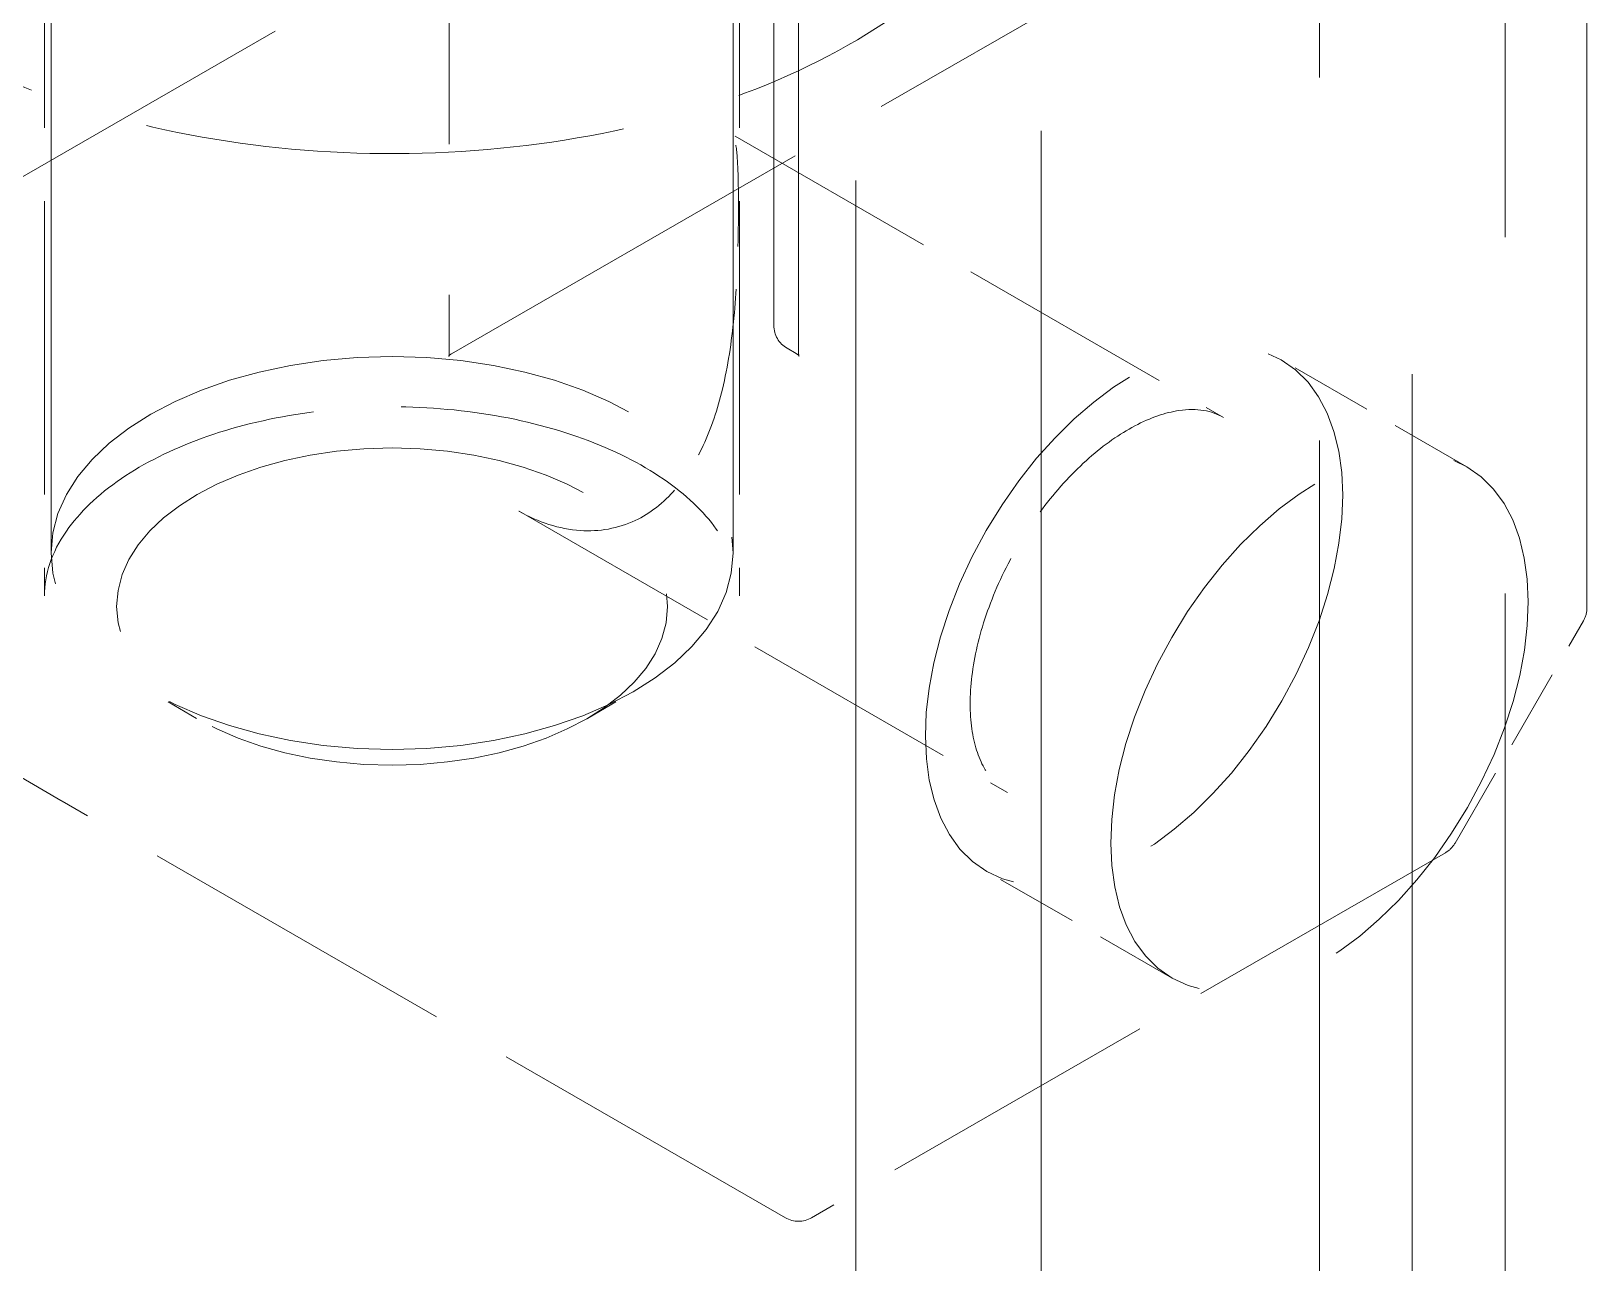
# Model space of a CAD drawing. Header units: millimetres. Extents: x 0 to 2378, y 0 to 1682.
# Drawn here: x 2105.636 to 2110.381, y 1454.481 to 1458.237 of the extents above; entities that cross this region are included whole.
import ezdxf

# ---------------------------------------------------------------- set-up
doc = ezdxf.new("R2010")
doc.units = ezdxf.units.MM
doc.header["$LTSCALE"] = 2
doc.linetypes.add('DASHED', pattern=[0.2067, 0.1654, -0.0413])
doc.layers.add('가려진 것(ISO)', color=2, linetype='DASHED', lineweight=18)

msp = doc.modelspace()

# ---------------------------------------------------------------- linework, layer by layer
at = {"layer": '가려진 것(ISO)', "ltscale": 13.269882}
msp.add_line((2109.8483, 1539.4777), (2109.8483, 1413.9012), dxfattribs=at)
at = {"layer": '가려진 것(ISO)', "ltscale": 13.16608}
msp.add_line((2110.1312, 1414.0666), (2110.1312, 1538.6608), dxfattribs=at)
at = {"layer": '가려진 것(ISO)', "ltscale": 12.83912}
msp.add_line((2108.7169, 1416.5325), (2108.7169, 1529.354), dxfattribs=at)
at = {"layer": '가려진 것(ISO)', "ltscale": 13.933224}
for p, q in [((2105.697, 1466.064), (2105.697, 1456.6459)), ((2107.777, 1466.064), (2107.777, 1456.6459))]:
    msp.add_line(p, q, dxfattribs=at)
at = {"layer": '가려진 것(ISO)', "ltscale": 12.982252}
msp.add_line((2110.3809, 1456.4787), (2110.3809, 1465.254), dxfattribs=at)
at = {"layer": '가려진 것(ISO)', "ltscale": 5.561614}
msp.add_line((2106.9116, 1462.032), (2106.9116, 1457.2575), dxfattribs=at)
at = {"layer": '가려진 것(ISO)', "ltscale": 5.180675}
for p, q in [((2107.9015, 1457.3396), (2107.9015, 1461.787)), ((2107.9767, 1457.2581), (2107.9767, 1461.7056))]:
    msp.add_line(p, q, dxfattribs=at)
at = {"layer": '가려진 것(ISO)', "ltscale": 13.41253}
msp.add_line((2109.5655, 1413.7384), (2109.5655, 1459.0692), dxfattribs=at)
at = {"layer": '가려진 것(ISO)', "ltscale": 2.704569}
for p, q in [((2105.677, 1458.8369), (2105.677, 1456.5151)), ((2107.797, 1458.8369), (2107.797, 1456.5151))]:
    msp.add_line(p, q, dxfattribs=at)
at = {"layer": '가려진 것(ISO)', "ltscale": 3.656918}
msp.add_line((2106.9184, 1457.2533), (2109.6337, 1458.8169), dxfattribs=at)
at = {"layer": '가려진 것(ISO)', "ltscale": 3.130138}
msp.add_line((2106.381, 1458.2374), (2104.0568, 1456.899), dxfattribs=at)
at = {"layer": '가려진 것(ISO)', "ltscale": 2.00603}
for p, q in [((2107.783, 1457.917), (2109.2726, 1457.0592)), ((2107.1243, 1456.7731), (2108.6139, 1455.9153))]:
    msp.add_line(p, q, dxfattribs=at)
at = {"layer": '가려진 것(ISO)', "ltscale": 13.668013}
msp.add_line((2108.1513, 1457.7817), (2108.1513, 1416.2068), dxfattribs=at)
at = {"layer": '가려진 것(ISO)', "ltscale": 0.037994}
msp.add_line((2107.9699, 1457.2539), (2107.9416, 1457.2702), dxfattribs=at)
at = {"layer": '가려진 것(ISO)', "ltscale": 0.761779}
for p, q in [((2110.0146, 1456.9089), (2109.4489, 1457.2346)), ((2109.1163, 1455.349), (2108.5507, 1455.6748))]:
    msp.add_line(p, q, dxfattribs=at)
at = {"layer": '가려진 것(ISO)', "ltscale": 0.744878}
msp.add_line((2109.979, 1455.7612), (2110.3701, 1456.4387), dxfattribs=at)
at = {"layer": '가려진 것(ISO)', "ltscale": 0.269271}
for p, q in [((2106.1408, 1456.1416), (2105.9988, 1456.224)), ((2107.3333, 1456.1416), (2107.4753, 1456.224))]:
    msp.add_line(p, q, dxfattribs=at)
at = {"layer": '가려진 것(ISO)', "ltscale": 0.744879}
msp.add_line((2105.7267, 1455.8914), (2105.334, 1456.1193), dxfattribs=at)
at = {"layer": '가려진 것(ISO)', "ltscale": 2.971227}
msp.add_line((2107.9368, 1454.6187), (2105.7306, 1455.8892), dxfattribs=at)
at = {"layer": '가려진 것(ISO)', "ltscale": 2.603359}
msp.add_line((2109.9497, 1455.7319), (2108.0166, 1454.6187), dxfattribs=at)
at = {"layer": '가려진 것(ISO)', "ltscale": 0.079769}
msp.add_arc((2107.9815, 1457.3396), 0.08, 180, 240.064, dxfattribs=at)
at = {"layer": '가려진 것(ISO)', "ltscale": 0.039792}
msp.add_arc((2110.3009, 1456.4787), 0.08, 330, 0, dxfattribs=at)
at = {"layer": '가려진 것(ISO)', "ltscale": 0.039877}
msp.add_arc((2109.9097, 1455.8012), 0.08, 299.936, 330, dxfattribs=at)
at = {"layer": '가려진 것(ISO)', "ltscale": 0.079514}
msp.add_arc((2107.9767, 1454.688), 0.08, 240.064, 299.936, dxfattribs=at)
at = {"layer": '가려진 것(ISO)', "ltscale": 5.385303}
for centre in [(2108.9998, 1456.4547), (2109.5655, 1456.129)]:
    msp.add_ellipse(centre, major_axis=(-0.4491, -0.7799), ratio=0.578093, dxfattribs=at)
at = {"layer": '가려진 것(ISO)', "ltscale": 6.223032}
msp.add_ellipse((2106.737, 1456.6459), major_axis=(-1.04, 0), ratio=0.575862, dxfattribs=at)
at = {"layer": '가려진 것(ISO)', "ltscale": 5.026251}
msp.add_ellipse((2106.737, 1456.4824), major_axis=(-0.84, 0), ratio=0.575862, dxfattribs=at)
at = {"layer": '가려진 것(ISO)', "ltscale": 4.435721}
msp.add_open_spline([(2108.737, 1459.0495), (2108.737, 1458.9264), (2108.7048, 1458.8037), (2108.58, 1458.5684), (2108.4848, 1458.4563), (2108.2387, 1458.2525), (2108.0854, 1458.1618), (2107.7382, 1458.0135), (2107.5443, 1457.9562), (2107.1364, 1457.8806), (2106.9226, 1457.8622), (2106.4963, 1457.8657), (2106.2838, 1457.8875), (2105.8805, 1457.9694), (2105.6898, 1458.0296), (2105.4567, 1458.1348), (2105.3965, 1458.1655), (2105.3395, 1458.1983)], degree=3, knots=[5.497787, 5.497787, 5.497787, 5.497787, 5.79439, 5.79439, 6.105314, 6.105314, 6.430452, 6.430452, 6.757145, 6.757145, 7.082689, 7.082689, 7.407761, 7.407761, 7.73339, 7.73339, 7.853982, 7.853982, 7.853982, 7.853982], dxfattribs=at)
at = {"layer": '가려진 것(ISO)', "ltscale": 0.556901}
msp.add_open_spline([(2107.7935, 1457.706), (2107.7935, 1457.7538), (2107.7928, 1457.7967), (2107.7893, 1457.8637), (2107.7863, 1457.8896), (2107.78, 1457.9167), (2107.7783, 1457.9199), (2107.7771, 1457.9221), (2107.7772, 1457.9218), (2107.7785, 1457.9204), (2107.7807, 1457.9184), (2107.7829, 1457.9171)], degree=3, knots=[0, 0, 0, 0, 0.0441782, 0.0441782, 0.0867648, 0.0867648, 0.1188766, 0.1188766, 0.1264582, 0.1264582, 0.1456125, 0.1456125, 0.1456125, 0.1456125], dxfattribs=at)
at = {"layer": '가려진 것(ISO)'}
for points in [[(2107.7829, 1457.9171), (2107.7829, 1457.9171), (2107.7829, 1457.9171), (2107.7829, 1457.9171)], [(2107.1242, 1456.7732), (2107.1242, 1456.7732), (2107.1242, 1456.7732), (2107.1243, 1456.7731)]]:
    msp.add_open_spline(points, degree=3, dxfattribs=at)
at = {"layer": '가려진 것(ISO)', "ltscale": 1.578507}
msp.add_open_spline([(2107.1242, 1456.7732), (2107.1824, 1456.7397), (2107.2475, 1456.7186), (2107.3686, 1456.7105), (2107.4264, 1456.7204), (2107.5235, 1456.7662), (2107.5655, 1456.7987), (2107.6342, 1456.8778), (2107.6627, 1456.9235), (2107.7106, 1457.0263), (2107.7299, 1457.0849), (2107.7614, 1457.2156), (2107.7725, 1457.2898), (2107.7873, 1457.4424), (2107.7907, 1457.5231), (2107.7931, 1457.635), (2107.7935, 1457.672), (2107.7935, 1457.706)], degree=3, knots=[0, 0, 0, 0, 0.0646035, 0.0646035, 0.1230314, 0.1230314, 0.1729421, 0.1729421, 0.2182372, 0.2182372, 0.266116, 0.266116, 0.3214736, 0.3214736, 0.3812201, 0.3812201, 0.4125639, 0.4125639, 0.4125639, 0.4125639], dxfattribs=at)
at = {"layer": '가려진 것(ISO)', "ltscale": 0.091836}
for points, knots in [([(2106.9116, 1457.2575), (2106.9116, 1457.2543), (2106.9114, 1457.2516), (2106.9108, 1457.2476), (2106.9104, 1457.2463), (2106.91, 1457.2451), (2106.91, 1457.2452), (2106.9108, 1457.2466), (2106.9117, 1457.2478), (2106.9144, 1457.2506), (2106.9163, 1457.2521), (2106.9184, 1457.2533)], [3.1415927, 3.1415927, 3.1415927, 3.1415927, 3.299059, 3.299059, 3.4565254, 3.4565254, 3.6139918, 3.6139918, 3.7714582, 3.7714582, 3.9289245, 3.9289245, 3.9289245, 3.9289245]), ([(2107.9699, 1457.2539), (2107.972, 1457.2527), (2107.9739, 1457.2512), (2107.9766, 1457.2485), (2107.9775, 1457.2472), (2107.9783, 1457.2458), (2107.9783, 1457.2457), (2107.9779, 1457.2469), (2107.9775, 1457.2482), (2107.9769, 1457.2522), (2107.9767, 1457.2549), (2107.9767, 1457.2581)], [5.4958534, 5.4958534, 5.4958534, 5.4958534, 5.6533198, 5.6533198, 5.8107862, 5.8107862, 5.9682526, 5.9682526, 6.1257189, 6.1257189, 6.2831853, 6.2831853, 6.2831853, 6.2831853])]:
    msp.add_open_spline(points, degree=3, knots=knots, dxfattribs=at)
at = {"layer": '가려진 것(ISO)', "ltscale": 3.237567}
msp.add_open_spline([(2105.677, 1456.5151), (2105.677, 1456.5806), (2105.6983, 1456.6469), (2105.7827, 1456.7687), (2105.8393, 1456.8236), (2105.9808, 1456.92), (2106.0641, 1456.9618), (2106.2513, 1457.0296), (2106.3551, 1457.0554), (2106.5731, 1457.0878), (2106.6873, 1457.0943), (2106.9136, 1457.0867), (2107.0257, 1457.0727), (2107.2356, 1457.0259), (2107.3335, 1456.9933), (2107.5044, 1456.9138), (2107.5776, 1456.8672), (2107.6936, 1456.7662), (2107.736, 1456.712), (2107.7859, 1456.6101), (2107.797, 1456.5625), (2107.797, 1456.5151)], degree=3, knots=[0.785398, 0.785398, 0.785398, 0.785398, 1.164968, 1.164968, 1.487604, 1.487604, 1.794948, 1.794948, 2.103474, 2.103474, 2.414075, 2.414075, 2.725225, 2.725225, 3.035185, 3.035185, 3.342826, 3.342826, 3.652094, 3.652094, 3.926991, 3.926991, 3.926991, 3.926991], dxfattribs=at)
at = {"layer": '가려진 것(ISO)', "ltscale": 2.043458}
msp.add_open_spline([(2109.2726, 1457.0592), (2109.2368, 1457.0798), (2109.1924, 1457.0883), (2109.0962, 1457.0742), (2109.0502, 1457.0588), (2108.9563, 1457.0092), (2108.9087, 1456.976), (2108.8156, 1456.8939), (2108.77, 1456.8449), (2108.6861, 1456.7356), (2108.6479, 1456.6753), (2108.5831, 1456.5499), (2108.5567, 1456.4849), (2108.5184, 1456.3576), (2108.5065, 1456.2954), (2108.4976, 1456.181), (2108.5005, 1456.1288), (2108.5186, 1456.0393), (2108.5338, 1456.0022), (2108.5702, 1455.9477), (2108.5906, 1455.9288), (2108.6139, 1455.9153)], degree=3, knots=[3.928925, 3.928925, 3.928925, 3.928925, 4.356934, 4.356934, 4.671291, 4.671291, 4.970893, 4.970893, 5.273371, 5.273371, 5.578901, 5.578901, 5.885072, 5.885072, 6.189247, 6.189247, 6.489725, 6.489725, 6.792038, 6.792038, 7.070517, 7.070517, 7.070517, 7.070517], dxfattribs=at)
at = {"layer": '가려진 것(ISO)', "ltscale": 0.005125}
msp.add_open_spline([(2105.7267, 1455.8914), (2105.7269, 1455.8913), (2105.7272, 1455.8911), (2105.7277, 1455.8908), (2105.728, 1455.8907), (2105.7285, 1455.8904), (2105.7288, 1455.8902), (2105.7293, 1455.8899), (2105.7295, 1455.8898), (2105.7301, 1455.8895), (2105.7303, 1455.8893), (2105.7306, 1455.8892)], degree=3, knots=[6.279332423, 6.279332423, 6.279332423, 6.279332423, 6.280103, 6.280103, 6.280873577, 6.280873577, 6.281644154, 6.281644154, 6.28241473, 6.28241473, 6.283185307, 6.283185307, 6.283185307, 6.283185307], dxfattribs=at)

doc.saveas('drawing.dxf')
